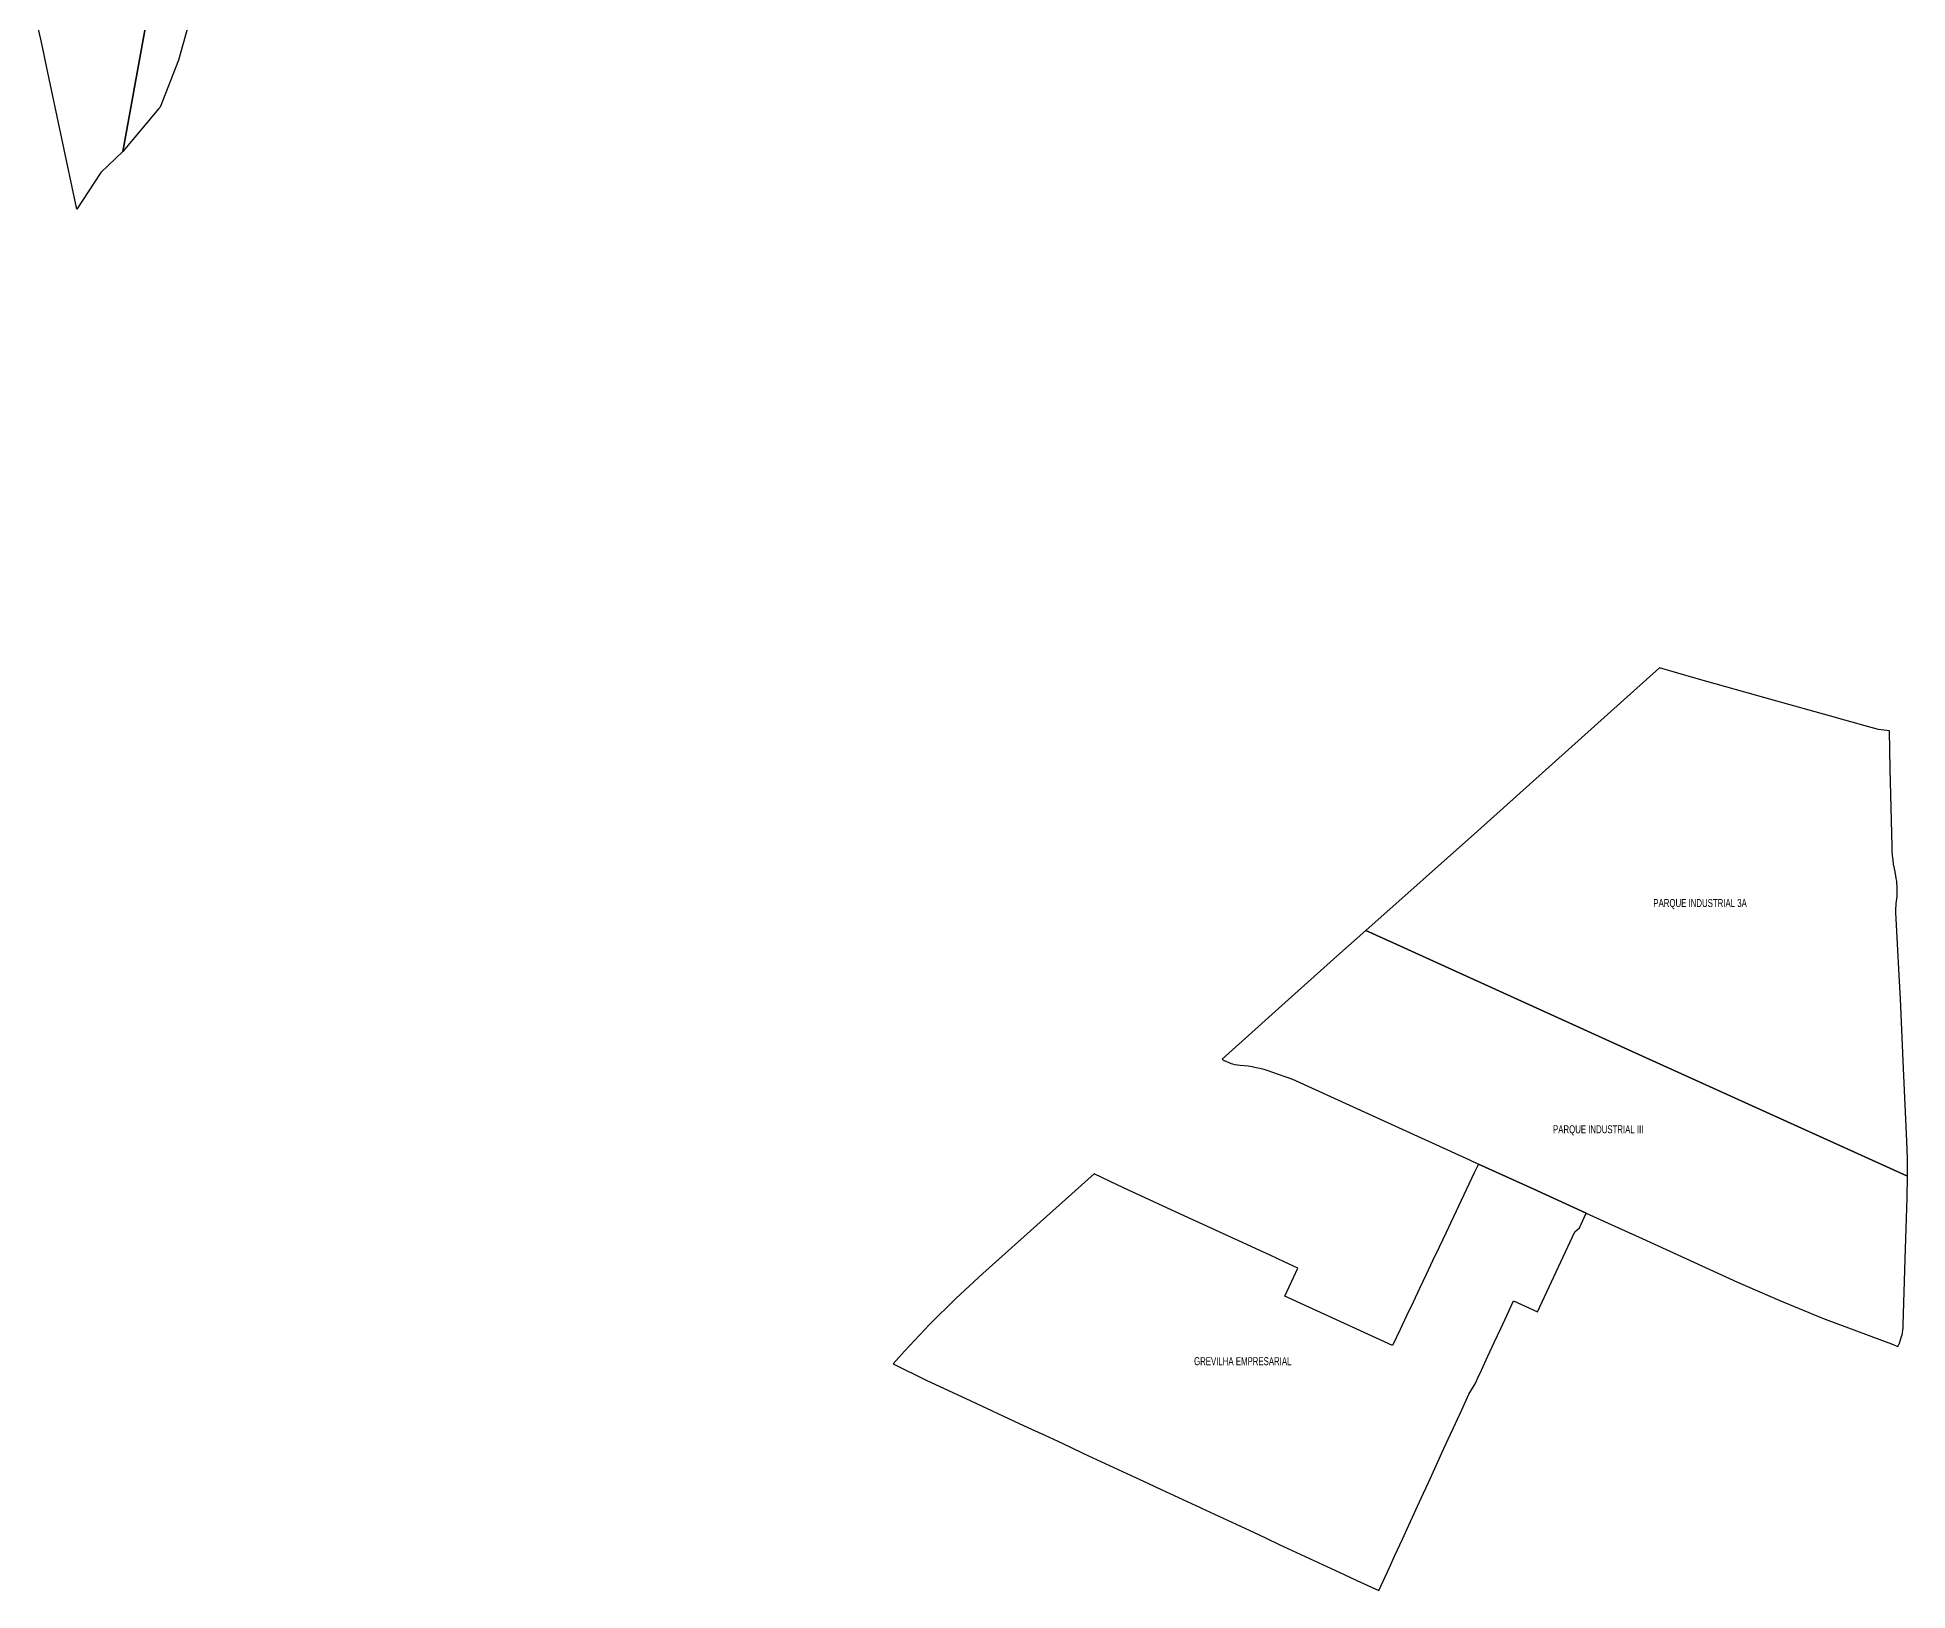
# Model space of a CAD drawing. Header units: millimetres. Extents: x 247112 to 276794, y 7363827 to 7397094.
# Drawn here: x 261366 to 263821, y 7363827 to 7365866 of the extents above; entities that cross this region are included whole.
import ezdxf
from ezdxf.enums import TextEntityAlignment as Align

# ---------------------------------------------------------------- set-up
doc = ezdxf.new("R2010")
doc.units = ezdxf.units.MM
doc.layers.add('BAIRRO', color=3, linetype='Continuous')
doc.styles.add('GEOMAIS', font='', dxfattribs={"width": 0.7, "height": 0.2})
doc.styles.get('GEOMAIS').set_extended_font_data('Arial')

msp = doc.modelspace()

# ---------------------------------------------------------------- linework, layer by layer
at = {"layer": 'BAIRRO'}
for points in [[(261507.8726, 7365877.0389), (261478.53317, 7365715.5468), (261449.87568, 7365688.07565), (261418.27367, 7365640.19508), (261418.27367, 7365640.19508), (261418.27367, 7365640.19508), (261379.05834, 7365825.4945), (261373.16163, 7365853.3575), (261366.49245, 7365882.42429)], [(261564.09935, 7365879.51637), (261551.71724, 7365835.65299), (261527.4219, 7365773.76959), (261526.00506, 7365772.08224), (261478.53317, 7365715.5468), (261507.8726, 7365877.0389)]]:
    msp.add_lwpolyline(points, dxfattribs=at)
for points in [[(263495.30677, 7365037.97062), (263256.57887, 7364823.75854), (263109.7352, 7364693.15909), (263145.75586, 7364676.81956), (263473.21365, 7364528.27957), (263820.90657, 7364370.5606), (263820.69133, 7364393.6885), (263819.92149, 7364416.80459), (263815.59888, 7364512.19628), (263811.46554, 7364603.41105), (263809.81601, 7364634.67161), (263805.47792, 7364716.8837), (263805.5733, 7364722.68107), (263805.7487, 7364725.57515), (263806.00906, 7364728.46283), (263806.74873, 7364734.65953), (263807.03937, 7364737.98817), (263807.22577, 7364741.32427), (263807.30778, 7364744.66456), (263807.28529, 7364748.00579), (263807.15834, 7364751.34468), (263806.92706, 7364754.67797), (263806.59165, 7364758.00239), (263806.10398, 7364761.63768), (263805.49183, 7364765.25408), (263803.58471, 7364774.54272), (263802.60052, 7364780.27338), (263801.80439, 7364786.03318), (263801.19718, 7364791.81595), (263800.77954, 7364797.61549), (263800.55191, 7364803.42559), (263798.22765, 7364905.38328), (263797.09171, 7364955.21336), (263782.87325, 7364957.05118), (263773.18055, 7364959.76081), (263738.65338, 7364969.41301), (263718.43425, 7364975.06535), (263646.21976, 7364995.25318), (263543.40914, 7365023.99429), (263495.30677, 7365037.97062)], [(263008.53735, 7364602.66938), (262964.68487, 7364563.35053), (262921.30059, 7364524.45146), (262924.15178, 7364522.70358), (262927.11598, 7364521.15507), (262930.17928, 7364519.81321), (262933.32728, 7364518.6843), (262934.92844, 7364518.20139), (262938.17568, 7364517.40151), (262941.47007, 7364516.82591), (262944.79616, 7364516.47728), (262950.07984, 7364516.01717), (262955.34522, 7364515.38092), (262960.58642, 7364514.56925), (262965.7976, 7364513.58305), (262970.97296, 7364512.42343), (262976.10671, 7364511.09168), (262981.19315, 7364509.58928), (262986.22659, 7364507.9179), (263013.87167, 7364497.91198), (263143.12003, 7364438.88711), (263246.09614, 7364391.97994), (263257.6884, 7364386.69949), (263329.65076, 7364353.91955), (263399.14737, 7364322.2628), (263432.70876, 7364306.97508), (263472.45821, 7364288.86861), (263597.84466, 7364231.67257), (263653.20521, 7364207.34394), (263709.22109, 7364184.56472), (263791.44952, 7364153.8158), (263799.87592, 7364150.55869), (263808.22862, 7364147.11699), (263810.11918, 7364151.40482), (263811.72123, 7364155.80857), (263813.02772, 7364160.30888), (263813.56827, 7364162.58906), (263814.00202, 7364164.72024), (263814.67168, 7364169.0176), (263814.90696, 7364171.1797), (263815.1773, 7364175.52051), (263817.88124, 7364261.59607), (263820.41628, 7364342.29467), (263820.90657, 7364370.5606), (263473.21365, 7364528.27957), (263145.75586, 7364676.81956), (263109.7352, 7364693.15909), (263075.75983, 7364662.94217), (263008.53735, 7364602.66938)], [(262894.29104, 7363934.90832), (262911.29159, 7363926.99985), (262928.29213, 7363919.09137), (262945.29268, 7363911.1829), (262962.29322, 7363903.27442), (262979.29377, 7363895.36594), (262996.29431, 7363887.45747), (263013.29485, 7363879.54899), (263030.2954, 7363871.64052), (263047.29594, 7363863.73204), (263064.29649, 7363855.82356), (263081.29703, 7363847.91509), (263098.29758, 7363840.00661), (263126.79242, 7363826.75111), (263140.80001, 7363857.23663), (263140.80001, 7363857.23663), (263147.61103, 7363872.05984), (263157.82508, 7363894.28924), (263166.17544, 7363912.46261), (263175.59048, 7363932.95309), (263175.59048, 7363932.95309), (263182.61536, 7363948.24174), (263192.0304, 7363968.73222), (263200.38076, 7363986.90559), (263200.38076, 7363986.90559), (263209.79259, 7364007.38907), (263209.79259, 7364007.38907), (263218.14295, 7364025.56244), (263227.56216, 7364046.06201), (263235.91253, 7364064.23538), (263245.17274, 7364084.3889), (263245.17274, 7364084.3889), (263253.2574, 7364098.19608), (263257.40201, 7364106.95981), (263261.72234, 7364116.31636), (263270.10657, 7364134.47413), (263278.49081, 7364152.6319), (263286.87505, 7364170.78967), (263295.25928, 7364188.94744), (263303.72736, 7364207.28679), (263335.3436, 7364192.64881), (263383.9885, 7364297.48248), (263383.9885, 7364297.48248), (263390.27201, 7364303.13569), (263399.14737, 7364322.2628), (263329.65076, 7364353.91955), (263257.6884, 7364386.69949), (263252.18981, 7364375.07549), (263245.16284, 7364360.22051), (263214.705, 7364295.8328), (263206.15223, 7364277.75229), (263197.59947, 7364259.67179), (263189.0467, 7364241.59128), (263180.49393, 7364223.51077), (263171.94117, 7364205.43026), (263171.94117, 7364205.43026), (263163.3884, 7364187.34976), (263154.83563, 7364169.26925), (263145.01773, 7364148.51424), (263003.70697, 7364213.35117), (263020.79502, 7364250.06013), (263002.52552, 7364258.47264), (262984.35894, 7364266.83777), (262966.19236, 7364275.2029), (262948.02578, 7364283.56803), (262929.8592, 7364291.93315), (262911.69262, 7364300.29828), (262866.59409, 7364321.06471), (262797.40667, 7364352.9233), (262783.76908, 7364359.20297), (262783.76908, 7364359.20297), (262753.23127, 7364373.86219), (262607.14404, 7364243.17233), (262571.74522, 7364210.25619), (262537.44853, 7364176.19321), (262504.29112, 7364141.02028), (262489.54709, 7364124.31119), (262532.99254, 7364102.98062), (262591.48085, 7364075.77246), (262591.48085, 7364075.77246), (262655.15005, 7364046.15422), (262655.15005, 7364046.15422), (262671.2983, 7364038.64222), (262688.47112, 7364030.6536), (262705.47166, 7364022.74513), (262722.47221, 7364014.83665), (262739.47275, 7364006.92818), (262756.4733, 7363999.0197), (262773.47384, 7363991.11123), (262790.47439, 7363983.20275), (262807.47493, 7363975.29427), (262824.47547, 7363967.3858), (262841.47602, 7363959.47732), (262858.47656, 7363951.56885), (262875.47711, 7363943.66037), (262875.47711, 7363943.66037), (262892.47765, 7363935.75189), (262892.47765, 7363935.75189), (262894.29104, 7363934.90832)]]:
    msp.add_lwpolyline(points, close=True, dxfattribs=at)

# ---------------------------------------------------------------- texts
at = {"layer": 'BAIRRO', "style": 'GEOMAIS', "width": 0.7}
for s, p in [('PARQUE INDUSTRIAL 3A', (263548.56937, 7364727.94794)), ('PARQUE INDUSTRIAL III', (263414.9052, 7364430.91584)), ('GREVILHA EMPRESARIAL', (262948.37383, 7364127.88014))]:
    msp.add_text(s, height=10.5, dxfattribs=at).set_placement(p, align=Align.MIDDLE)

doc.saveas('drawing.dxf')
